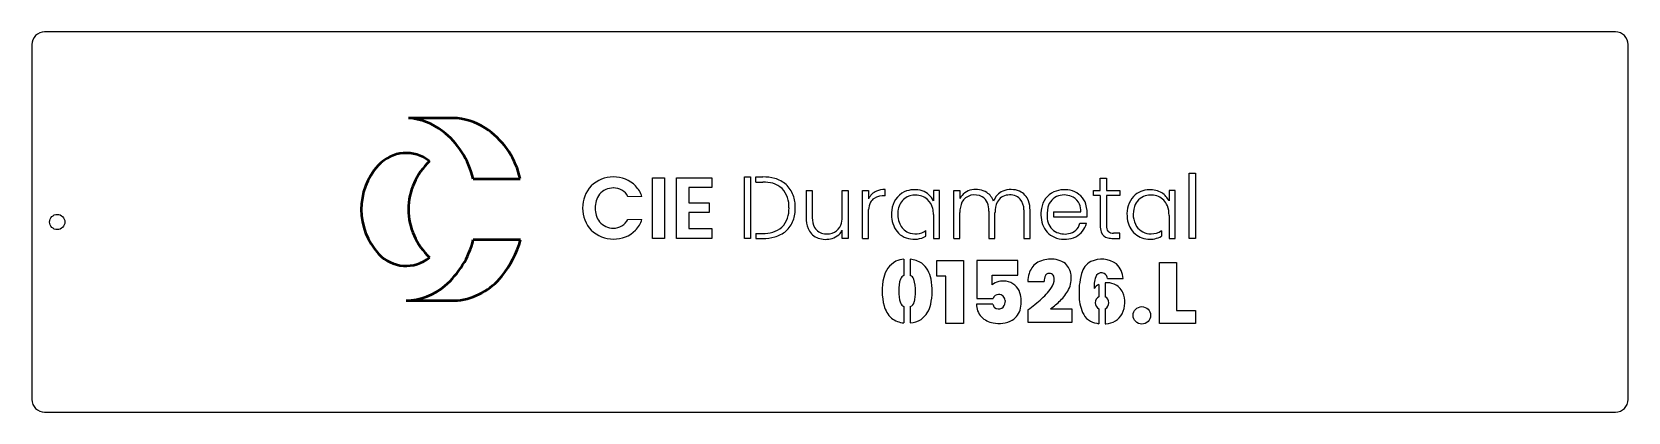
# Model space of a CAD drawing. Header units: millimetres. Extents: x 2555 to 3185, y 1477 to 1627.
import ezdxf

# ---------------------------------------------------------------- set-up
doc = ezdxf.new("R2010")
doc.units = ezdxf.units.MM
doc.layers.add('COTA', color=7, linetype='Continuous')
doc.layers.add('Layer1', color=1, linetype='Continuous', lineweight=25)
doc.layers.add('Visível (ANSI)', color=7, linetype='Continuous', lineweight=50)

msp = doc.modelspace()

# ---------------------------------------------------------------- linework, layer by layer
msp.add_circle((2564.53, 1552.08), 3)
at = {"layer": 'COTA'}
for p, q in [((3179.53, 1627.08), (2559.53, 1627.08)), ((2554.53, 1622.08), (2554.53, 1482.08)), ((3184.53, 1482.08), (3184.53, 1622.08)), ((2559.53, 1477.08), (3179.53, 1477.08))]:
    msp.add_line(p, q, dxfattribs=at)
for centre, start, end in [((2559.53, 1622.08), 90, 180), ((3179.53, 1622.08), 0, 90), ((2559.53, 1482.08), 180, 270), ((3179.53, 1482.08), 270, 0)]:
    msp.add_arc(centre, 5, start, end, dxfattribs=at)
at = {"layer": 'Layer1'}
for p, q in [((2799.41, 1545.57), (2799.41, 1569.53)), ((2799.41, 1569.53), (2804.21, 1569.53)), ((2804.21, 1569.53), (2804.21, 1545.57)), ((2808.95, 1569.56), (2822.84, 1569.56)), ((2808.95, 1545.57), (2808.95, 1569.56)), ((2822.84, 1569.56), (2822.84, 1565.65)), ((2835.78, 1545.57), (2835.78, 1569.87)), ((2835.78, 1569.87), (2838.21, 1569.87)), ((2838.21, 1569.87), (2838.21, 1545.57)), ((2840.21, 1569.87), (2842.97, 1569.87)), ((2840.21, 1567.86), (2840.21, 1569.87)), ((2976.18, 1564.55), (2976.18, 1569.32)), ((2976.18, 1569.32), (2978.66, 1569.32)), ((2978.66, 1569.32), (2978.66, 1564.55)), ((3011.33, 1545.57), (3011.33, 1571.31)), ((3011.33, 1571.31), (3013.76, 1571.31)), ((3013.76, 1571.31), (3013.76, 1545.57)), ((2822.84, 1565.65), (2813.75, 1565.65)), ((2813.75, 1565.65), (2813.75, 1559.64)), ((2840.21, 1567.86), (2843.03, 1567.86)), ((2860.15, 1564.55), (2862.54, 1564.55)), ((2860.15, 1564.55), (2860.16, 1552.81)), ((2862.54, 1564.55), (2862.54, 1553.74)), ((2874.32, 1554.04), (2874.32, 1564.55)), ((2874.32, 1564.55), (2876.75, 1564.55)), ((2876.75, 1564.55), (2876.75, 1545.57)), ((2882.31, 1545.57), (2882.31, 1564.55)), ((2882.31, 1564.55), (2884.75, 1564.55)), ((2884.75, 1564.55), (2884.75, 1561.19)), ((2891.25, 1562.36), (2891.25, 1564.91)), ((2912.8, 1564.55), (2910.37, 1564.55)), ((2910.37, 1564.55), (2910.37, 1560.39)), ((2912.8, 1545.57), (2912.8, 1564.55)), ((2918.36, 1545.57), (2918.36, 1564.55)), ((2918.36, 1564.55), (2920.79, 1564.55)), ((2920.79, 1564.55), (2920.79, 1561.29)), ((2973.55, 1562.51), (2973.55, 1564.55)), ((2973.55, 1564.55), (2976.18, 1564.55)), ((2976.18, 1562.51), (2973.55, 1562.51)), ((2976.18, 1562.51), (2976.18, 1550.71)), ((2978.66, 1564.55), (2983.86, 1564.55)), ((2983.86, 1562.51), (2978.66, 1562.51)), ((2978.66, 1562.51), (2978.66, 1550.71)), ((2983.86, 1564.55), (2983.86, 1562.51)), ((3005.77, 1564.55), (3003.33, 1564.55)), ((3003.33, 1564.55), (3003.33, 1560.39)), ((3005.77, 1545.57), (3005.77, 1564.55)), ((2813.75, 1559.64), (2821.81, 1559.64)), ((2821.81, 1559.64), (2821.81, 1555.83)), ((2884.75, 1545.57), (2884.77, 1556.95)), ((2884.77, 1556.95), (2884.77, 1556.95)), ((2932.26, 1556.42), (2932.26, 1545.57)), ((2946.08, 1556.87), (2946.09, 1545.57)), ((2948.49, 1545.57), (2948.49, 1556.7)), ((2957.73, 1556.11), (2957.73, 1554.12)), ((2957.73, 1556.11), (2968.58, 1556.11)), ((2821.81, 1555.83), (2813.75, 1555.83)), ((2813.75, 1555.83), (2813.75, 1549.49)), ((2910.37, 1555.07), (2910.37, 1545.57)), ((2920.79, 1545.57), (2920.79, 1555.87)), ((2934.65, 1545.57), (2934.65, 1555.87)), ((2957.73, 1554.12), (2970.98, 1554.12)), ((2968.19, 1551.58), (2970.76, 1551.58)), ((3003.33, 1554.71), (3003.33, 1545.57)), ((2804.21, 1545.57), (2799.41, 1545.57)), ((2822.84, 1545.57), (2808.95, 1545.57)), ((2813.75, 1549.49), (2822.84, 1549.49)), ((2822.84, 1549.49), (2822.84, 1545.57)), ((2838.21, 1545.57), (2835.78, 1545.57)), ((2840.21, 1547.58), (2840.21, 1545.57)), ((2840.21, 1547.58), (2842.97, 1547.58)), ((2840.21, 1545.57), (2842.97, 1545.57)), ((2874.32, 1545.57), (2874.32, 1548.9)), ((2876.75, 1545.57), (2874.32, 1545.57)), ((2882.31, 1545.57), (2884.75, 1545.57)), ((2907.37, 1546.49), (2907.37, 1548.67)), ((2910.37, 1545.57), (2912.8, 1545.57)), ((2918.36, 1545.57), (2920.79, 1545.57)), ((2932.26, 1545.57), (2934.65, 1545.57)), ((2946.09, 1545.57), (2948.49, 1545.57)), ((2981.27, 1545.57), (2983.86, 1545.57)), ((2983.86, 1547.66), (2981.39, 1547.66)), ((2983.86, 1545.57), (2983.86, 1547.66)), ((3000.33, 1548.66), (3000.33, 1546.49)), ((3003.33, 1545.57), (3005.77, 1545.57)), ((3013.76, 1545.57), (3011.33, 1545.57)), ((2898.73, 1537.41), (2898.73, 1530.96)), ((2901.23, 1537.38), (2901.23, 1530.95)), ((2911.71, 1530.67), (2911.71, 1536.93)), ((2911.71, 1536.93), (2922.19, 1536.93)), ((2922.19, 1536.93), (2922.19, 1512.06)), ((2943.69, 1536.93), (2927.43, 1536.93)), ((2927.43, 1536.93), (2927.43, 1521.89)), ((2933.48, 1527.27), (2933.48, 1531.05)), ((2933.48, 1531.05), (2943.69, 1531.05)), ((2943.69, 1531.05), (2943.69, 1536.93)), ((2999.64, 1536.04), (3006.31, 1536.04)), ((2999.64, 1512.05), (2999.64, 1536.04)), ((3006.31, 1536.04), (3006.31, 1517.15)), ((2915.22, 1530.67), (2911.71, 1530.67)), ((2915.22, 1512.06), (2915.22, 1530.67)), ((2947.61, 1528.56), (2954.08, 1528.56)), ((2975.66, 1527.46), (2975.66, 1522.6)), ((2978.16, 1528.1), (2978.16, 1522.6)), ((2979.02, 1529.79), (2985.22, 1529.79)), ((2898.73, 1518.7), (2898.73, 1512.25)), ((2901.23, 1518.69), (2901.23, 1512.25)), ((2933.78, 1519.71), (2927.29, 1519.71)), ((2927.43, 1521.89), (2933.92, 1521.89)), ((2922.19, 1512.06), (2915.22, 1512.06)), ((2947.68, 1512.39), (2947.68, 1517.39)), ((2965.03, 1512.39), (2947.68, 1512.39)), ((2956.52, 1517.8), (2965.03, 1517.8)), ((2965.03, 1517.8), (2965.03, 1512.39)), ((2975.66, 1517.81), (2975.66, 1511.95)), ((2978.16, 1517.81), (2978.16, 1511.91)), ((3013.76, 1512.05), (2999.64, 1512.05)), ((3006.31, 1517.15), (3013.76, 1517.15)), ((3013.76, 1517.15), (3013.76, 1512.05))]:
    msp.add_line(p, q, dxfattribs=at)
at = {"layer": 'Layer1', "color": 1, "lineweight": 13}
for p, q in [((2789.77, 1562.08), (2795.29, 1562.08)), ((2789.77, 1562.08), (2795.29, 1562.08)), ((2795.29, 1553.12), (2789.77, 1553.12))]:
    msp.add_line(p, q, dxfattribs=at)
at = {"layer": 'Layer1'}
msp.add_circle((2992.62, 1515.23), 3.45, dxfattribs=at)
for centre, radius, start, end in [((2783.93, 1557.5), 12.35, 89.49611, 134.36504), ((2784.32, 1557.89), 11.96, 44.76759, 91.34896), ((2842.95, 1550.89), 18.98, 75.39755, 89.95314), ((2844.65, 1558.24), 11.44, 48.96186, 74.31648), ((2784.23, 1557.81), 12.34, 136.36703, 181.06695), ((2785.41, 1557.86), 8.58, 142.98159, 181.88551), ((2783.88, 1558.57), 6.94, 88.94806, 140.06502), ((2784.37, 1559.56), 5.96, 24.98861, 93.44959), ((2784.79, 1558.76), 11.01, 17.55561, 43.28931), ((2842.93, 1551.93), 15.93, 75.37704, 89.64211), ((2844.39, 1558.5), 9.21, 47.6378, 73.84271), ((2843.95, 1558.79), 9.31, 18.44521, 44.39457), ((2844.81, 1558.86), 10.88, 20.47401, 47.47832), ((2841.39, 1557.84), 14.45, 359.35656, 19.50321), ((2890.97, 1558.23), 6.88, 135.46191, 154.55405), ((2891.54, 1556.82), 8.3, 116.51184, 131.33097), ((2891.22, 1555.85), 9.06, 89.83054, 111.9146), ((2902.93, 1555.88), 9.08, 116.58897, 174.64447), ((2902.88, 1554.5), 10.32, 72.62256, 112.90977), ((2903.24, 1555.42), 7.29, 89.40962, 125.01176), ((2903.3, 1555.55), 7.17, 48.89909, 89.87773), ((2903.34, 1556.99), 7.81, 25.75986, 70.35537), ((2926.59, 1558.35), 6.51, 99.69035, 153.11286), ((2926.49, 1557.24), 5.55, 104.79391, 151.33739), ((2926.58, 1555.77), 7, 64.05705, 102.46284), ((2927.06, 1556.27), 8.63, 59.67002, 100.42872), ((2927.54, 1557.96), 6.94, 19.15424, 56.04904), ((2940.25, 1558.31), 6.45, 112.90759, 162.53763), ((2940.22, 1557.43), 5.33, 95.56461, 152.40116), ((2941.01, 1556.1), 8.78, 67.5983, 111.8616), ((2940.56, 1557.05), 5.75, 45.40864, 98.59954), ((2941.47, 1557.97), 6.88, 21.28841, 65.19058), ((2961.62, 1556.06), 8.76, 115.1088, 170.71404), ((2962.1, 1553.8), 11.02, 73.6918, 112.35094), ((2961.98, 1555.07), 7.67, 62.11391, 107.38772), ((2962.59, 1556.36), 8.42, 18.86178, 72.0317), ((2995.6, 1556.04), 8.79, 90.07744, 136.06929), ((2996.21, 1554.81), 7.89, 67.93269, 106.593), ((2995.84, 1555.51), 9.33, 59.9911, 91.59537), ((2996.3, 1557.04), 7.78, 25.44203, 57.24513), ((2784.06, 1557.33), 12.17, 178.80026, 224.10009), ((2785.11, 1557.23), 8.27, 177.55066, 217.8772), ((2840.09, 1557.58), 13.27, 342.63362, 0.40017), ((2840.62, 1557.98), 12.72, 358.64364, 17.19841), ((2841.81, 1557.49), 14.03, 340.02165, 0.76476), ((2892.12, 1556.66), 7.35, 153.45496, 177.72482), ((2889.23, 1557.8), 4.27, 123.09813, 149.88313), ((2890.6, 1555.17), 7.22, 84.8301, 120.77843), ((2905.11, 1555.05), 11.35, 171.48926, 207.57466), ((2905.66, 1555.15), 9.42, 167.96021, 203.92927), ((2903.51, 1555.74), 7.2, 128.27861, 169.0199), ((2902.4, 1555.28), 7.97, 15.68077, 45.29476), ((2899.6, 1554.95), 10.77, 0.63648, 13.36605), ((2929.8, 1556.11), 9.01, 155.14715, 181.55225), ((2926.85, 1557.58), 5.28, 22.71264, 58.08717), ((2922.87, 1556.48), 9.39, 359.62764, 19.53825), ((2943.77, 1556.07), 9.12, 155.16502, 181.25123), ((2939.16, 1556.87), 6.92, 0.00325, 38.19808), ((2936.66, 1556.71), 11.84, 359.94173, 18.52189), ((2964.54, 1555.15), 11.8, 168.60476, 204.58098), ((2968.77, 1554.99), 13.57, 167.62589, 187.21581), ((2961.66, 1556.38), 6.33, 108.17798, 166.08456), ((2962.35, 1556.43), 6.3, 25.78354, 59.35791), ((2960.47, 1556.23), 8.11, 359.11433, 21.25599), ((2957.55, 1555.5), 13.49, 354.14103, 15.42593), ((2997.38, 1555.25), 10.64, 139.64639, 184.86427), ((2998.27, 1555.13), 9.08, 160.27179, 211.93518), ((2995.88, 1556.19), 6.47, 107.28404, 161.93643), ((2996.29, 1555.84), 6.92, 22.56424, 65.34948), ((2994.34, 1555.1), 9, 357.53001, 22.13508), ((2783.95, 1556.68), 7.03, 220.17965, 270.51026), ((2784.03, 1556.13), 6.48, 269.84621, 332.32434), ((2786.01, 1555.7), 9.63, 314.6375, 344.50437), ((2844.59, 1556.58), 8.8, 285.45866, 312.57512), ((2844.8, 1556.16), 8.35, 313.44122, 342.26837), ((2845.61, 1556.06), 9.96, 310.8183, 340.26355), ((2868.36, 1552.82), 8.21, 180.04872, 212.273), ((2870.08, 1553.47), 7.55, 177.95227, 207.89973), ((2867.73, 1552.38), 4.97, 209.55464, 265.81489), ((2868.75, 1552.78), 5.38, 298.34283, 338.89443), ((2864.2, 1554.14), 10.12, 340.99867, 359.41152), ((2902.86, 1553.81), 6.33, 203.13068, 246.68999), ((2961.39, 1553.75), 8.34, 204.85016, 253.27724), ((2961.73, 1553.84), 6.45, 184.87844, 239.36759), ((2962.83, 1552.96), 5.53, 279.06829, 345.66366), ((2962.83, 1553.53), 8.16, 297.42888, 346.21699), ((2983.22, 1550.5), 7.04, 178.30636, 199.36202), ((2982.14, 1550.37), 3.5, 174.42239, 216.08785), ((2996.88, 1554.69), 10.11, 181.92727, 222.05805), ((2996.07, 1554.06), 6.65, 214.09749, 271.69217), ((2784.03, 1557.96), 12.6, 226.24136, 270.03268), ((2784.48, 1556.96), 11.61, 267.81939, 315.61888), ((2843.21, 1561.31), 13.73, 269.01172, 285.76358), ((2843.23, 1562.17), 16.6, 269.11006, 285.72783), ((2844.73, 1557.16), 11.37, 285.27962, 310.561), ((2867.17, 1552.22), 6.88, 213.33965, 255.83489), ((2867.79, 1554.12), 8.88, 254.96194, 291.64589), ((2868.24, 1554.68), 7.31, 263.16081, 294.83102), ((2868.68, 1551.79), 6.38, 291.97743, 319.05159), ((2869.97, 1550.75), 4.73, 318.3506, 337.06362), ((2902.26, 1553.46), 8.09, 206.89472, 257.21866), ((2903.26, 1554.63), 7.24, 246.35509, 304.54904), ((2902.79, 1554.48), 9.2, 255.43613, 299.83342), ((2962.16, 1555.01), 7.67, 241.06979, 281.62513), ((2962.13, 1555.54), 10.28, 252.20681, 295.76415), ((2979.88, 1549.24), 3.47, 197.86829, 258.28403), ((2981.38, 1554.66), 9.09, 255.98051, 269.27855), ((2981.34, 1551.13), 3.47, 234.22666, 270.80448), ((2995.6, 1554.01), 8.71, 224.36277, 265.95245), ((2995.89, 1553.96), 8.69, 263.9785, 300.66139), ((2996.27, 1554.58), 7.17, 269.96777, 304.40154), ((2899.88, 1525.92), 11.54, 95.73391, 112.60323), ((2899.88, 1525.92), 11.54, 59.46491, 83.29836), ((2956.46, 1527.3), 10.14, 89.67934, 122.69907), ((2956.73, 1527.36), 10.08, 55.50884, 91.52595), ((2976.8, 1527.29), 10.13, 54.92159, 115.29017), ((2900.24, 1528.09), 9.74, 119.47652, 167.96202), ((2899.79, 1528.48), 2.7, 113.21849, 156.03095), ((2900.13, 1528.43), 2.74, 24.56801, 66.56329), ((2899.02, 1527.73), 10.55, 9.69605, 50.42457), ((2959.96, 1528.24), 12.35, 163.62523, 178.50181), ((2955.9, 1529.33), 8.15, 127.07384, 162.94212), ((2959.18, 1528.78), 5.11, 153.91823, 182.42271), ((2956.16, 1529.9), 1.93, 76.88435, 143.68929), ((2956.22, 1530.06), 1.76, 23.28246, 77.67228), ((2957.33, 1530.26), 7.44, 7.05746, 46.63633), ((2953.87, 1530.09), 10.9, 334.57323, 5.7277), ((2994.83, 1524.58), 27.01, 164.70099, 184.62585), ((2976.06, 1529.83), 7.53, 118.46984, 165.57274), ((2980.64, 1527.86), 6.75, 151.73709, 174.08246), ((2976.72, 1529.51), 2.54, 64.69423, 142.56795), ((2976.09, 1529.39), 2.96, 7.66086, 54.59018), ((2976.29, 1529.26), 8.95, 3.35139, 44.88676), ((2913.15, 1524.89), 23.04, 166.87155, 194.80762), ((2910.65, 1525.35), 13.98, 162.43164, 181.94506), ((2910.42, 1524.34), 13.75, 177.74084, 197.75596), ((2887.74, 1525.13), 15.54, 357.90743, 16.63701), ((2885.21, 1524.9), 24.65, 347.60962, 10.77272), ((2937.89, 1521.52), 7.25, 80.84278, 127.49279), ((2938.17, 1522.11), 6.63, 17.69761, 82.37562), ((2940.39, 1536.93), 19.7, 310.09793, 329.35804), ((2952.83, 1529.43), 5.18, 330.54482, 14.83787), ((2948.46, 1533.52), 17.28, 314.06946, 331.99244), ((2991.95, 1526.01), 18.2, 171.95171, 180.50732), ((2978.2, 1522.54), 5.54, 117.2667, 143.36195), ((2978.69, 1519.72), 8.4, 69.52173, 93.59116), ((2979.25, 1521.61), 6.43, 24.52464, 68.35921), ((2900.64, 1521.58), 10.1, 194.77212, 227.18244), ((2899.74, 1521.1), 2.6, 201.48378, 247.01475), ((2900.23, 1521.14), 2.64, 292.24332, 347.78176), ((2886.94, 1524.44), 16.34, 346.33696, 0.41853), ((2899.55, 1521.6), 9.93, 306.92828, 348.45862), ((2934.54, 1519.62), 7.24, 179.28149, 223.74882), ((2936.08, 1520.02), 2.32, 187.54997, 225.84176), ((2935.97, 1521.38), 2.11, 87.41154, 166.06207), ((2936.15, 1520.41), 2.66, 230.84818, 296.84448), ((2936.24, 1521.12), 2.37, 359.09106, 94.08995), ((2935.65, 1520.45), 2.95, 305.18531, 359.11696), ((4438.42, 1497.29), 1500, 179.09106, 179.11696), ((2933.16, 1520.56), 11.87, 347.92747, 17.50422), ((2900.29, 1580.25), 78.72, 307.01087, 312.11272), ((2943.1, 1537.89), 24.15, 303.74252, 316.0011), ((2982.26, 1522.49), 14.36, 180.38066, 208.61543), ((2976.91, 1520.21), 2.7, 117.57847, 242.42153), ((2976.91, 1520.21), 2.7, 297.57847, 62.42153), ((2975.59, 1520.34), 10.29, 334.02431, 22.50109), ((2899.39, 1521.32), 9.09, 231.85712, 265.81741), ((2900.15, 1522.77), 10.58, 275.84634, 300.50475), ((2935.45, 1521.05), 8.9, 226.32997, 259.76305), ((2936.3, 1522.84), 10.83, 257.02281, 298.46569), ((2937.4, 1519.67), 7.53, 302.5715, 347.74661), ((2974.98, 1518.24), 5.93, 206.22183, 243.44602), ((2977.08, 1522.95), 11.09, 244.62982, 262.6624), ((2978.26, 1519.46), 7.52, 271.32463, 331.15213), ((2977.08, 1522.95), 11.09, 275.61103, 277.03633)]:
    msp.add_arc(centre, radius, start, end, dxfattribs=at)
at = {"layer": 'Visível (ANSI)'}
for p, q in [((2722.46, 1593.07), (2703.13, 1593.07)), ((2728.63, 1569.18), (2747.21, 1569.18)), ((2747.38, 1545), (2728.73, 1545)), ((2702.18, 1521.07), (2722.46, 1521.07))]:
    msp.add_line(p, q, dxfattribs=at)
for centre, radius, start, end in [((2701.26, 1567.92), 25.22, 52.47588, 85.73669), ((2696.62, 1561.88), 32.83, 12.84724, 52.47588), ((2719.28, 1566.91), 26.35, 54.10312, 83.0724), ((2716.03, 1562.41), 31.91, 12.25436, 54.10312), ((2702.24, 1564.45), 14.85, 51.38981, 137.74409), ((2728.9, 1557.08), 25.74, 132.50746, 227.49254), ((2710.4, 1557.04), 25.87, 137.74409, 222.60065), ((2694.5, 1553.7), 35.32, 310.76546, 345.73726), ((2709.41, 1555.62), 39.43, 320.754, 344.36583), ((2702.18, 1549.48), 14.71, 222.60065, 309.34853), ((2701.73, 1545.31), 24.25, 271.05638, 310.76546), ((2719.3, 1547.55), 26.67, 276.82042, 320.754)]:
    msp.add_arc(centre, radius, start, end, dxfattribs=at)

doc.saveas('drawing.dxf')
